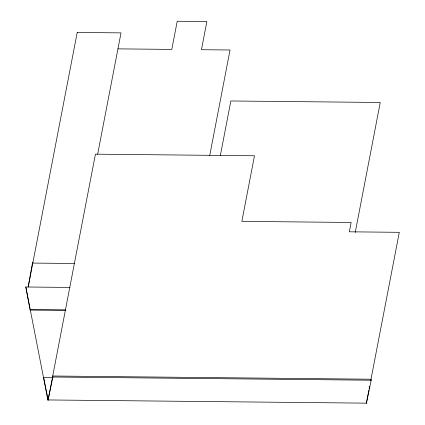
<?xml version="1.0" encoding="UTF-8"?>
<svg xmlns="http://www.w3.org/2000/svg" width="425" height="425" viewBox="0 0 425 425"><rect width="100%" height="100%" fill="white"/><g stroke="black" fill="none" stroke-linecap="round" stroke-linejoin="round"><path stroke-width="0.64" d="M69.987 287.433L25.819 286.987L47.988 400.547L95.434 154.169L254.485 155.768L241.857 221.367L351.146 222.466L349.35 231.811L399.298 232.316L370.759 380.508M77.212 32.443L28.193 287.013L32.603 262.113L32.799 263.075L74.614 263.495M25.819 286.987L30.143 310.085L65.949 310.447M43.552 378.043L43.663 377.448L52.95 377.538M97.649 154.238L121.019 32.884L77.095 32.443M209.753 155.369L230.042 49.996L201.45 49.709L206.874 21.547L177.225 21.25L171.801 49.406L117.938 48.864M220.331 155.566L230.844 100.975L380.258 102.478L355.231 232.459M366.281 403.75L368.889 390.214M369.139 388.918L369.638 386.33M48.105 399.946L52.902 377.012L52.716 376.008L371.009 379.212L371.195 380.216L366.398 403.15L48.105 399.946L43.663 377.448M30.26 309.49L65.402 309.841M52.902 377.012L371.195 380.216"/></g></svg>
